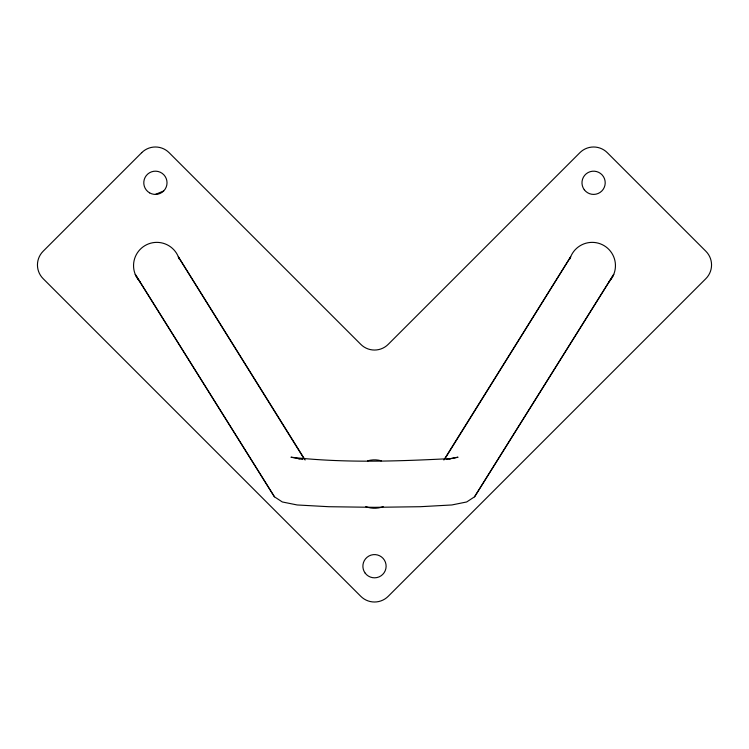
<?xml version="1.0" encoding="UTF-8"?>
<svg xmlns="http://www.w3.org/2000/svg" width="749" height="749" viewBox="0 0 749 749"><rect width="100%" height="100%" fill="white"/><g stroke="black" fill="none" stroke-linecap="round" stroke-linejoin="round"><path stroke-width="1.12" d="M443.885 460.008L570.691 256.785L444.719 459.062M474.557 496.802L613.665 274.49L474.557 496.802L466.693 501.961L451.825 504.966L420.077 506.717L374.5 507.326L328.923 506.717L297.175 504.966L282.307 501.961L274.443 496.802L135.335 274.49L274.443 496.802M155.408 194.412L163.619 191.014M446.282 459.502L458.032 457.208L449.494 458.837M450.748 458.575C397.625 461.3 343.866 463.219 290.968 457.208L299.506 458.837M298.252 458.575L302.718 459.502M305.115 460.008L178.309 256.785L304.281 459.062M383.216 506.633A24.202 24.202 0 0 1 365.784 506.633M367.647 460.832A24.202 24.202 0 0 1 381.353 460.832M140.344 282.073A23.275 23.275 0 0 1 144.875 245.663A23.275 23.275 0 0 1 179.095 258.901M569.905 258.901A23.275 23.275 0 0 1 604.125 245.663A23.275 23.275 0 0 1 608.656 282.073M141.711 152.665L43.124 251.261A19.362 19.362 0 0 0 43.124 278.647L360.803 596.335A19.362 19.362 0 0 0 388.197 596.335L705.876 278.647A19.362 19.362 0 0 0 705.876 251.261L607.289 152.665A19.362 19.362 0 0 0 579.904 152.665L388.197 344.371A19.362 19.362 0 0 1 360.803 344.371L169.096 152.665A19.362 19.362 0 0 0 141.711 152.665M149.594 192.858A11.619 11.619 0 0 0 167.027 182.793A11.619 11.619 0 0 0 149.594 172.729A11.619 11.619 0 0 0 149.594 192.858M365.175 573.135A11.619 11.619 0 0 0 385.164 570.822A11.619 11.619 0 0 0 373.161 554.663A11.619 11.619 0 0 0 365.175 573.135M584.267 189.722A11.619 11.619 0 0 0 604.256 187.409A11.619 11.619 0 0 0 592.262 171.249A11.619 11.619 0 0 0 584.267 189.722"/></g></svg>
